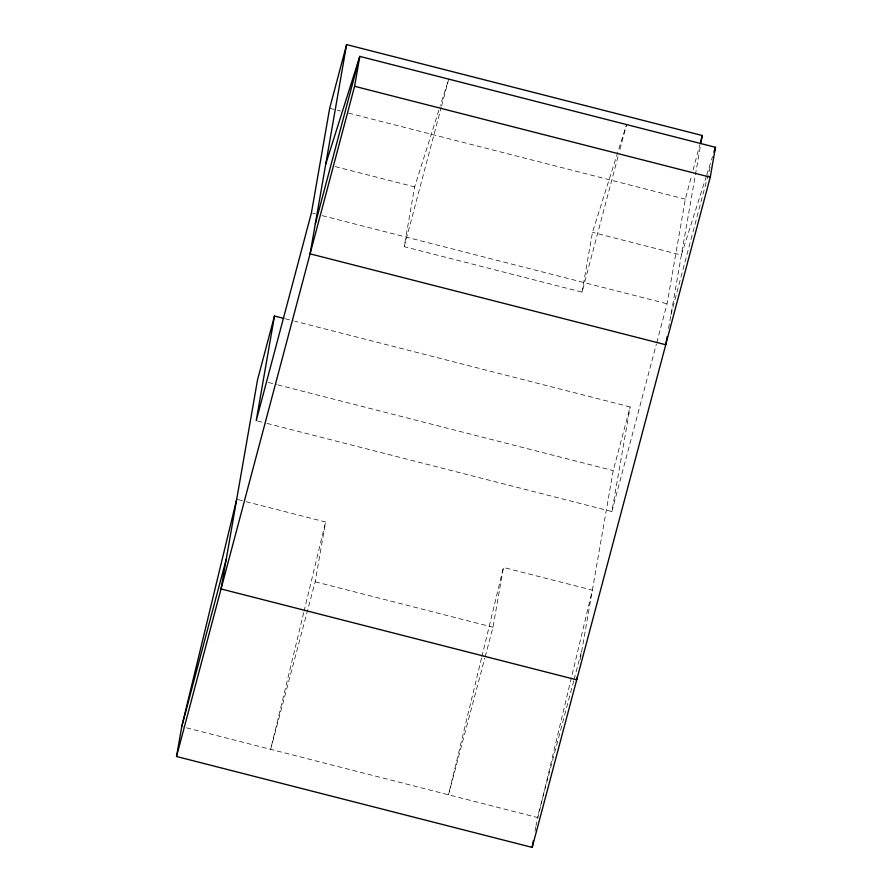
<?xml version="1.0" encoding="UTF-8"?>
<svg xmlns="http://www.w3.org/2000/svg" width="892" height="892" viewBox="0 0 892 892"><rect width="100%" height="100%" fill="white"/><g stroke="black" fill="none" stroke-linecap="round" stroke-linejoin="round"><path stroke-width="0.67" stroke-dasharray="4.46 3.34" d="M303.704 612.659L270.666 749.336L315.177 581.785L325.613 521.998L246.125 501.683M618.011 156.747L582.041 292.13L404.21 246.671L414.646 186.896L440.001 106.717M485.17 656.724L493.008 627.232L503.445 567.446L592.355 590.169L535.981 825.658M582.041 292.13L592.478 232.344L626.552 124.568L619.427 151.384M535.033 831.099L535.746 827.018M580.268 659.467L613.228 470.608L630.142 406.942L294.695 321.198M266.998 423.41L611.879 511.562L630.142 406.942M656.757 342.662L667.082 303.793L685.335 199.172L691.679 175.289M668.576 328.434L700.599 145.017M304.027 611.31L325.613 521.998M481.524 658.106L448.498 794.783L484.813 658.062M481.858 656.757L503.445 567.446M404.21 246.671L441.25 107.274M441.607 105.925L448.721 79.12L440.414 105.412M693.095 169.993L699.785 144.783M611.879 511.562L656.401 344M573.734 680.786L537.408 817.507L183.094 726.958M574.091 679.448L581.918 649.956M670.951 314.854L710.121 167.406M706.319 176.215L681.388 255.067L592.478 232.344M706.743 174.899L712.563 156.501M329.683 108.266L340.454 111.021M348.538 113.094L685.335 199.172M335.158 166.581L414.646 186.896M312.769 213.233L315.467 213.924M322.202 215.641L667.082 303.793M285.262 318.79L293.345 320.852M268.347 382.456L276.431 384.53M277.769 384.876L613.228 470.608M257.565 421.002L265.649 423.064M238.041 499.62L244.776 501.337M315.177 581.785L493.008 627.232"/><path stroke-width="1.34" d="M325.725 164.161L359.81 56.397L715.473 147.291L710.255 177.185L532.189 847.4L176.527 756.494L181.745 726.612L236.703 499.275M283.912 318.444L274.48 316.036L256.227 420.656L311.42 212.887L329.683 108.266L346.598 44.6L702.249 135.506L700.833 143.657M346.598 44.6L310.082 253.841L665.733 344.736L667.16 336.585M176.527 756.494L354.592 86.29L359.81 56.397L315.3 223.948M532.189 847.4L533.371 840.61M577.18 677.128L576.7 679.849L221.049 588.943L257.565 379.702L274.48 316.036M181.745 726.612L226.267 559.05M700.488 142.129L702.249 135.506M714.046 152.655L715.473 147.291L714.224 151.239M354.592 86.29L710.255 177.185"/></g></svg>
